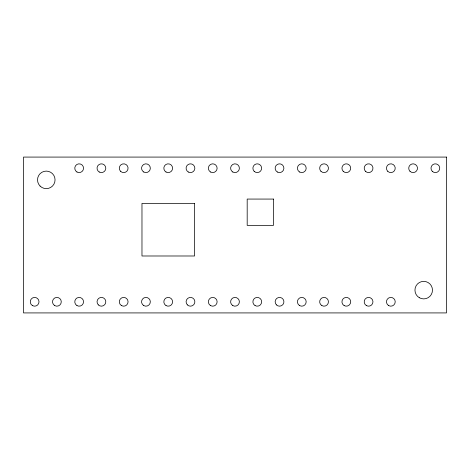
<?xml version="1.0" encoding="UTF-8"?>
<svg xmlns="http://www.w3.org/2000/svg" width="470" height="470" viewBox="0 0 470 470"><rect width="100%" height="100%" fill="white"/><g stroke="black" fill="none" stroke-linecap="round" stroke-linejoin="round"><path stroke-width="0.7" d="M446.5 157.08L23.5 157.08L23.5 312.92L446.5 312.92L446.5 157.08M273.481 199.069L247.185 199.069L247.185 225.365L273.481 225.365L273.481 199.069M194.562 203.404L141.975 203.404L141.975 255.991L194.562 255.991L194.562 203.404M99.229 172.008A4.383 4.383 0 0 0 105.803 168.213A4.383 4.383 0 0 0 99.229 164.418A4.383 4.383 0 0 0 99.229 172.008M299.601 172.008A4.383 4.383 0 0 0 306.176 168.213A4.383 4.383 0 0 0 299.601 164.418A4.383 4.383 0 0 0 299.601 172.008M188.282 172.008A4.383 4.383 0 0 0 194.856 168.213A4.383 4.383 0 0 0 188.282 164.418A4.383 4.383 0 0 0 188.282 172.008M343.218 171.309A4.383 4.383 0 0 0 350.549 169.347A4.383 4.383 0 0 0 345.18 163.977A4.383 4.383 0 0 0 343.218 171.309M166.022 172.008A4.383 4.383 0 0 0 172.596 168.213A4.383 4.383 0 0 0 166.022 164.418A4.383 4.383 0 0 0 166.022 172.008M143.755 172.008A4.383 4.383 0 0 0 150.329 168.213A4.383 4.383 0 0 0 143.755 164.418A4.383 4.383 0 0 0 143.755 172.008M76.968 172.008A4.383 4.383 0 0 0 83.542 168.213A4.383 4.383 0 0 0 76.968 164.418A4.383 4.383 0 0 0 76.968 172.008M365.484 171.309A4.383 4.383 0 0 0 372.816 169.347A4.383 4.383 0 0 0 367.446 163.977A4.383 4.383 0 0 0 365.484 171.309M277.335 172.008A4.383 4.383 0 0 0 283.909 168.213A4.383 4.383 0 0 0 277.335 164.418A4.383 4.383 0 0 0 277.335 172.008M410.005 171.309A4.383 4.383 0 0 0 417.337 169.347A4.383 4.383 0 0 0 411.973 163.977A4.383 4.383 0 0 0 410.005 171.309M320.957 171.309A4.383 4.383 0 0 0 328.289 169.347A4.383 4.383 0 0 0 322.919 163.977A4.383 4.383 0 0 0 320.957 171.309M120.584 171.309A4.383 4.383 0 0 0 127.916 169.347A4.383 4.383 0 0 0 122.552 163.977A4.383 4.383 0 0 0 120.584 171.309M232.809 172.008A4.383 4.383 0 0 0 239.383 168.213A4.383 4.383 0 0 0 232.809 164.418A4.383 4.383 0 0 0 232.809 172.008M254.164 171.309A4.383 4.383 0 0 0 261.496 169.347A4.383 4.383 0 0 0 256.132 163.977A4.383 4.383 0 0 0 254.164 171.309M432.271 171.309A4.383 4.383 0 0 0 439.603 169.347A4.383 4.383 0 0 0 434.233 163.977A4.383 4.383 0 0 0 432.271 171.309M210.548 172.008A4.383 4.383 0 0 0 217.122 168.213A4.383 4.383 0 0 0 210.548 164.418A4.383 4.383 0 0 0 210.548 172.008M387.744 171.309A4.383 4.383 0 0 0 395.076 169.347A4.383 4.383 0 0 0 389.706 163.977A4.383 4.383 0 0 0 387.744 171.309M166.022 305.588A4.383 4.383 0 0 0 172.596 301.793A4.383 4.383 0 0 0 166.022 297.998A4.383 4.383 0 0 0 166.022 305.588M255.075 305.588A4.383 4.383 0 0 0 261.649 301.793A4.383 4.383 0 0 0 255.075 297.998A4.383 4.383 0 0 0 255.075 305.588M388.649 305.588A4.383 4.383 0 0 0 395.223 301.793A4.383 4.383 0 0 0 388.649 297.998A4.383 4.383 0 0 0 388.649 305.588M366.389 305.588A4.383 4.383 0 0 0 372.963 301.793A4.383 4.383 0 0 0 366.389 297.998A4.383 4.383 0 0 0 366.389 305.588M321.862 305.588A4.383 4.383 0 0 0 328.436 301.793A4.383 4.383 0 0 0 321.862 297.998A4.383 4.383 0 0 0 321.862 305.588M344.128 305.588A4.383 4.383 0 0 0 350.696 301.793A4.383 4.383 0 0 0 344.128 297.998A4.383 4.383 0 0 0 344.128 305.588M121.495 305.588A4.383 4.383 0 0 0 128.069 301.793A4.383 4.383 0 0 0 121.495 297.998A4.383 4.383 0 0 0 121.495 305.588M187.377 304.889A4.383 4.383 0 0 0 194.709 302.927A4.383 4.383 0 0 0 189.339 297.557A4.383 4.383 0 0 0 187.377 304.889M76.968 305.588A4.383 4.383 0 0 0 83.542 301.793A4.383 4.383 0 0 0 76.968 297.998A4.383 4.383 0 0 0 76.968 305.588M299.601 305.588A4.383 4.383 0 0 0 306.176 301.793A4.383 4.383 0 0 0 299.601 297.998A4.383 4.383 0 0 0 299.601 305.588M232.809 305.588A4.383 4.383 0 0 0 239.383 301.793A4.383 4.383 0 0 0 232.809 297.998A4.383 4.383 0 0 0 232.809 305.588M98.324 304.889A4.383 4.383 0 0 0 105.656 302.927A4.383 4.383 0 0 0 100.286 297.557A4.383 4.383 0 0 0 98.324 304.889M143.755 305.588A4.383 4.383 0 0 0 150.329 301.793A4.383 4.383 0 0 0 143.755 297.998A4.383 4.383 0 0 0 143.755 305.588M210.548 305.588A4.383 4.383 0 0 0 217.122 301.793A4.383 4.383 0 0 0 210.548 297.998A4.383 4.383 0 0 0 210.548 305.588M32.442 305.588A4.383 4.383 0 0 0 39.016 301.793A4.383 4.383 0 0 0 32.442 297.998A4.383 4.383 0 0 0 32.442 305.588M54.702 305.588A4.383 4.383 0 0 0 61.276 301.793A4.383 4.383 0 0 0 54.702 297.998A4.383 4.383 0 0 0 54.702 305.588M276.43 304.889A4.383 4.383 0 0 0 283.762 302.927A4.383 4.383 0 0 0 278.393 297.557A4.383 4.383 0 0 0 276.43 304.889M40.091 186.067A8.765 8.765 0 0 0 54.755 182.137A8.765 8.765 0 0 0 44.021 171.403A8.765 8.765 0 0 0 40.091 186.067M419.328 297.721A8.765 8.765 0 0 0 432.476 290.131A8.765 8.765 0 0 0 419.328 282.541A8.765 8.765 0 0 0 419.328 297.721"/></g></svg>
